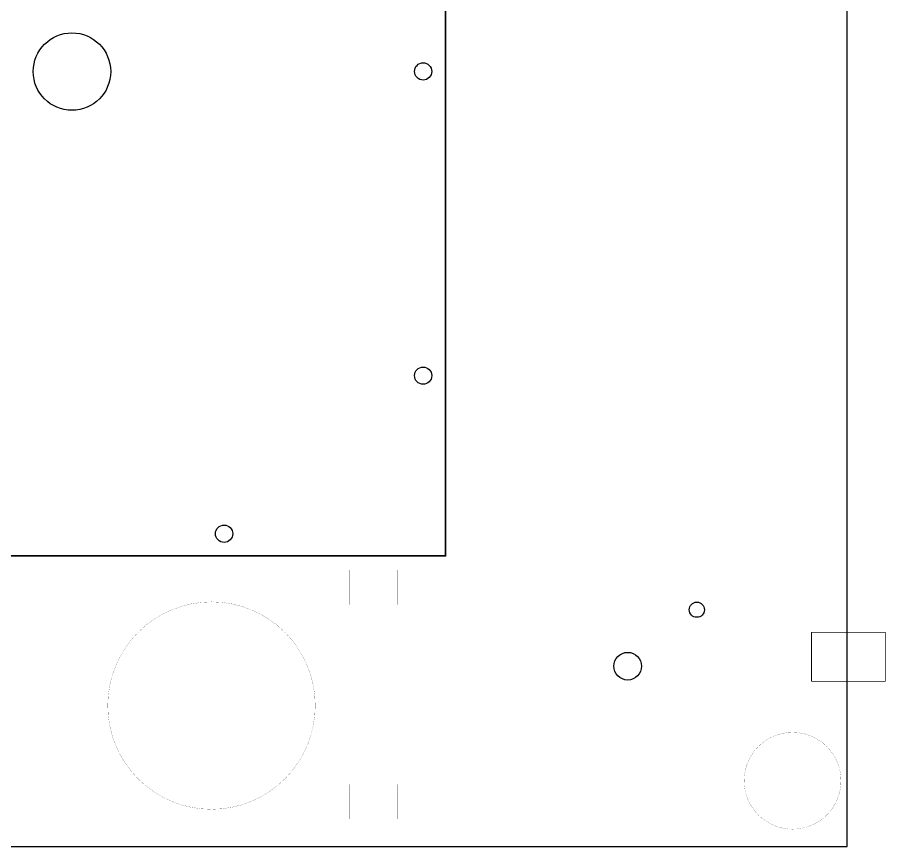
# Model space of a CAD drawing. Extents: x 0 to 11.5, y 0 to 11.2.
# Drawn here: x 5.21 to 11.49, y 0 to 6 of the extents above; entities that cross this region are included whole.
import ezdxf

# ---------------------------------------------------------------- set-up
doc = ezdxf.new("R2010")
doc.units = 0
doc.layers.add('20', color=53, linetype='CONTINUOUS')
doc.layers.add('22', color=253, linetype='CONTINUOUS')

msp = doc.modelspace()

# ---------------------------------------------------------------- linework, layer by layer
at = {"layer": '20'}
for p, q in [((11.21, 0), (11.21, 11.21)), ((0, 0), (11.21, 0))]:
    msp.add_line(p, q, dxfattribs=at)
at = {"layer": '20', "const_width": 0.000984}
for points in [[(7.608784, 1.750026), (7.608784, 2.000026)], [(7.608784, 2.000026), (7.958784, 2.000026)], [(7.958784, 2.000026), (7.958784, 1.750026)], [(7.958784, 1.750026), (7.608784, 1.750026)], [(7.608784, 0.200026), (7.608784, 0.450026)], [(7.608784, 0.450026), (7.958784, 0.450026)], [(7.958784, 0.450026), (7.958784, 0.200026)], [(7.958784, 0.200026), (7.608784, 0.200026)]]:
    msp.add_lwpolyline(points, dxfattribs=at)
at = {"layer": '20'}
for points, const_width in [([(7.60903, 2.000026, 1), (7.608538, 2.000026)], 0.000492), ([(7.608784, 2.000272, 1), (7.608784, 1.99978)], 0.000492), ([(7.95903, 2.000026, 1), (7.958538, 2.000026)], 0.000492), ([(7.958784, 1.99978, 1), (7.958784, 2.000272)], 0.000492), ([(6.613784, 0.270026, 1), (6.613784, 1.770026, 1), (6.613784, 0.270026)], 0.000984), ([(7.608784, 1.750272, 1), (7.608784, 1.74978)], 0.000492), ([(7.608538, 1.750026, 1), (7.60903, 1.750026)], 0.000492), ([(7.958538, 1.750026, 1), (7.95903, 1.750026)], 0.000492), ([(7.958784, 1.74978, 1), (7.958784, 1.750272)], 0.000492), ([(10.81477, 0.126552, 1), (10.81477, 0.826541, 1), (10.81477, 0.126552)], 0.000984), ([(7.60903, 0.450026, 1), (7.608538, 0.450026)], 0.000492), ([(7.608784, 0.450272, 1), (7.608784, 0.44978)], 0.000492), ([(7.95903, 0.450026, 1), (7.958538, 0.450026)], 0.000492), ([(7.958784, 0.44978, 1), (7.958784, 0.450272)], 0.000492), ([(7.608784, 0.200272, 1), (7.608784, 0.19978)], 0.000492), ([(7.608538, 0.200026, 1), (7.60903, 0.200026)], 0.000492), ([(7.958538, 0.200026, 1), (7.95903, 0.200026)], 0.000492), ([(7.958784, 0.19978, 1), (7.958784, 0.200272)], 0.000492)]:
    msp.add_lwpolyline(points, format="xyb", dxfattribs=dict(at, const_width=const_width))
for centre, radius in [((5.605, 5.605), 0.28), ((8.144, 5.606), 0.0625), ((8.144, 3.406), 0.0625), ((6.705, 2.263), 0.0625), ((10.1227, 1.7134), 0.055), ((9.623, 1.305), 0.1)]:
    msp.add_circle(centre, radius, dxfattribs=at)
at = {"layer": '22'}
for points, const_width in [([(8.305, 2.102), (8.305, 9.11)], 0.012), ([(2.905, 2.102), (8.305, 2.102)], 0.012), ([(11.485165, 1.549565), (10.9517, 1.549565)], 0.005), ([(10.9517, 1.549565), (10.9517, 1.3174)], 0.005), ([(11.485165, 1.195235), (11.485165, 1.549565)], 0.005), ([(10.9517, 1.3224), (10.9517, 1.195235)], 0.005), ([(10.9517, 1.195235), (11.485165, 1.195235)], 0.005)]:
    msp.add_lwpolyline(points, dxfattribs=dict(at, const_width=const_width))
for points, const_width in [([(8.302, 2.102, 1), (8.308, 2.102)], 0.006), ([(8.305, 2.099, 1), (8.305, 2.105)], 0.006), ([(10.9517, 1.550815, 1), (10.9517, 1.548315)], 0.0025), ([(10.95295, 1.549565, 1), (10.95045, 1.549565)], 0.0025), ([(11.486415, 1.549565, 1), (11.483915, 1.549565)], 0.0025), ([(11.485165, 1.548315, 1), (11.485165, 1.550815)], 0.0025), ([(10.95295, 1.3224, 1), (10.95045, 1.3224)], 0.0025), ([(10.95045, 1.3174, 1), (10.95295, 1.3174)], 0.0025), ([(10.9517, 1.196485, 1), (10.9517, 1.193985)], 0.0025), ([(10.95045, 1.195235, 1), (10.95295, 1.195235)], 0.0025), ([(11.483915, 1.195235, 1), (11.486415, 1.195235)], 0.0025), ([(11.485165, 1.193985, 1), (11.485165, 1.196485)], 0.0025)]:
    msp.add_lwpolyline(points, format="xyb", dxfattribs=dict(at, const_width=const_width))

doc.saveas('drawing.dxf')
